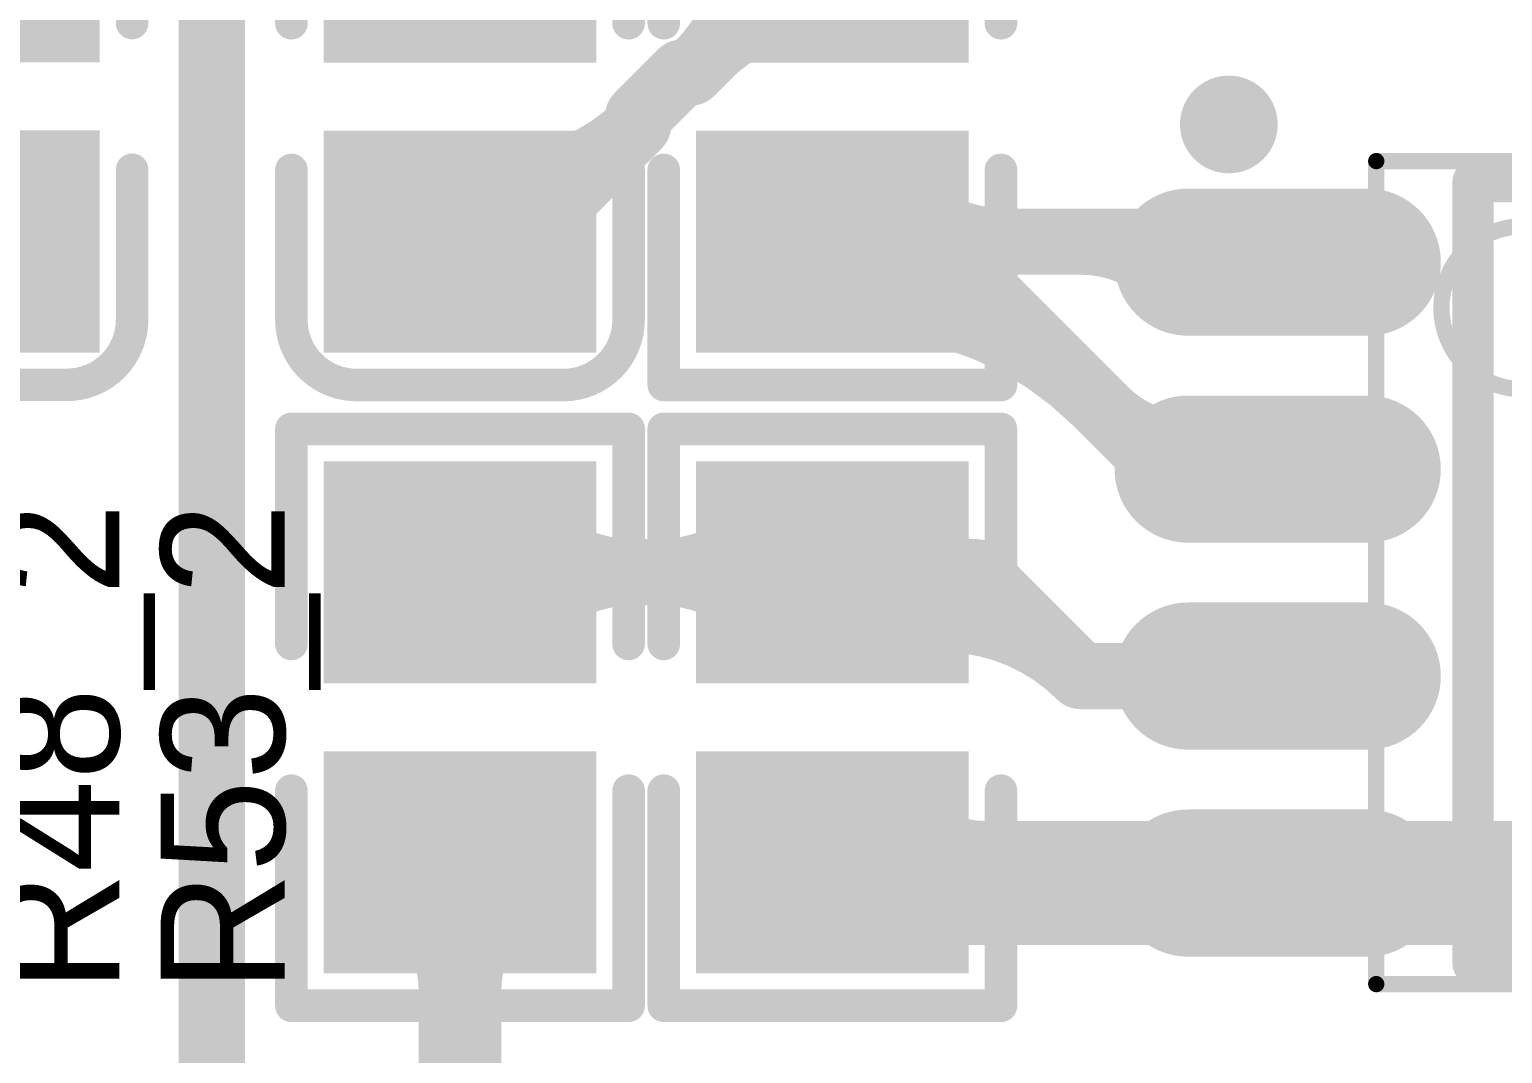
# Model space of a CAD drawing. Header units: millimetres. Extents: x 3.32 to 12.49, y 5.66 to 10.73.
# Drawn here: x 7.5503 to 7.9064, y 8.4789 to 8.7263 of the extents above; entities that cross this region are included whole.
import ezdxf

# ---------------------------------------------------------------- set-up
doc = ezdxf.new("R2010")
doc.units = ezdxf.units.MM
doc.header["$MEASUREMENT"] = 0
for name, color, linetype in [('Mechanical13', 56, 'Continuous'), ('TopLayer', 1, 'Continuous'), ('TopOverlay', 2, 'Continuous'), ('TopPaste', 8, 'Continuous'), ('TopSolder', 216, 'Continuous')]:
    doc.layers.add(name, color=color, linetype=linetype)

# ---------------------------------------------------------------- blocks, each defined once
blk = doc.blocks.new('SOIC_8_150____3')
at = {"layer": 'Mechanical13', "const_width": 0.00394}
for points in [[(0.09941, 0.07854), (-0.09941, 0.07854)], [(-0.09941, -0.07854), (-0.09941, 0.07854)], [(0.09941, -0.07854), (0.09941, 0.07854)], [(0.09941, -0.07854), (-0.09941, -0.07854)]]:
    blk.add_lwpolyline(points, dxfattribs=at)
at = {"layer": 'Mechanical13'}
for points, const_width in [([(-0.10039, 0.07854, 1), (-0.09843, 0.07854, 1)], 0.00197), ([(-0.10039, 0.07854, 1), (-0.09843, 0.07854, 1)], 0.00197), ([(0.09843, 0.07854, 1), (0.10039, 0.07854, 1)], 0.00197), ([(0.09843, 0.07854, 1), (0.10039, 0.07854, 1)], 0.00197), ([(-0.04429, -0.04311, 1), (-0.08366, -0.04311, 1)], 0.00394), ([(-0.08465, -0.04311, 1), (-0.08268, -0.04311, 1)], 0.00197), ([(-0.04528, -0.04311, 1), (-0.04331, -0.04311, 1)], 0.00197), ([(-0.10039, -0.07854, 1), (-0.09843, -0.07854, 1)], 0.00197), ([(-0.10039, -0.07854, 1), (-0.09843, -0.07854, 1)], 0.00197), ([(0.09843, -0.07854, 1), (0.10039, -0.07854, 1)], 0.00197), ([(0.09843, -0.07854, 1), (0.10039, -0.07854, 1)], 0.00197)]:
    blk.add_lwpolyline(points, format="xyb", close=True, dxfattribs=dict(at, const_width=const_width))
at = {"layer": 'TopLayer', "const_width": 0.02756}
for points in [[(-0.075, 0.08071), (-0.075, 0.12402)], [(-0.025, 0.08071), (-0.025, 0.12402)], [(0.025, 0.08071), (0.025, 0.12402)], [(0.075, 0.08071), (0.075, 0.12402)], [(-0.075, -0.12402), (-0.075, -0.08071)], [(-0.025, -0.12402), (-0.025, -0.08071)], [(0.025, -0.12402), (0.025, -0.08071)], [(0.075, -0.12402), (0.075, -0.08071)]]:
    blk.add_lwpolyline(points, dxfattribs=at)
at = {"layer": 'TopLayer', "const_width": 0.01378}
for points in [[(-0.08189, 0.12402, 1), (-0.06811, 0.12402, 1)], [(-0.03189, 0.12402, 1), (-0.01811, 0.12402, 1)], [(0.01811, 0.12402, 1), (0.03189, 0.12402, 1)], [(0.06811, 0.12402, 1), (0.08189, 0.12402, 1)], [(-0.08189, 0.08071, 1), (-0.06811, 0.08071, 1)], [(-0.03189, 0.08071, 1), (-0.01811, 0.08071, 1)], [(0.01811, 0.08071, 1), (0.03189, 0.08071, 1)], [(0.06811, 0.08071, 1), (0.08189, 0.08071, 1)], [(-0.08189, -0.08071, 1), (-0.06811, -0.08071, 1)], [(-0.03189, -0.08071, 1), (-0.01811, -0.08071, 1)], [(0.01811, -0.08071, 1), (0.03189, -0.08071, 1)], [(0.06811, -0.08071, 1), (0.08189, -0.08071, 1)], [(-0.08189, -0.12402, 1), (-0.06811, -0.12402, 1)], [(-0.03189, -0.12402, 1), (-0.01811, -0.12402, 1)], [(0.01811, -0.12402, 1), (0.03189, -0.12402, 1)], [(0.06811, -0.12402, 1), (0.08189, -0.12402, 1)]]:
    blk.add_lwpolyline(points, format="xyb", close=True, dxfattribs=at)
at = {"layer": 'TopOverlay', "const_width": 0.01}
for points in [[(0.09449, 0.05512), (-0.09449, 0.05512)], [(-0.09449, -0.05512), (-0.09449, 0.05512)], [(0.09449, -0.05512), (0.09449, 0.05512)], [(0.09449, -0.05512), (-0.09449, -0.05512)]]:
    blk.add_lwpolyline(points, dxfattribs=at)
at = {"layer": 'TopOverlay'}
for points, const_width in [([(-0.09699, 0.05512, 1), (-0.09199, 0.05512, 1)], 0.005), ([(-0.09699, 0.05512, 1), (-0.09199, 0.05512, 1)], 0.005), ([(0.09199, 0.05512, 1), (0.09699, 0.05512, 1)], 0.005), ([(0.09199, 0.05512, 1), (0.09699, 0.05512, 1)], 0.005), ([(-0.05906, -0.02756, 1), (-0.0748, -0.02756, 1)], 0.01575), ([(-0.07874, -0.02756, 1), (-0.07087, -0.02756, 1)], 0.00787), ([(-0.06299, -0.02756, 1), (-0.05512, -0.02756, 1)], 0.00787), ([(-0.09699, -0.05512, 1), (-0.09199, -0.05512, 1)], 0.005), ([(-0.09699, -0.05512, 1), (-0.09199, -0.05512, 1)], 0.005), ([(0.09199, -0.05512, 1), (0.09699, -0.05512, 1)], 0.005), ([(0.09199, -0.05512, 1), (0.09699, -0.05512, 1)], 0.005), ([(-0.10236, -0.11417, 1), (-0.11417, -0.11417, 1)], 0.01181), ([(-0.11713, -0.11417, 1), (-0.11122, -0.11417, 1)], 0.00591), ([(-0.10531, -0.11417, 1), (-0.09941, -0.11417, 1)], 0.00591)]:
    blk.add_lwpolyline(points, format="xyb", close=True, dxfattribs=dict(at, const_width=const_width))
at = {"layer": 'TopPaste', "const_width": 0.02756}
for points in [[(-0.075, 0.08071), (-0.075, 0.12402)], [(-0.025, 0.08071), (-0.025, 0.12402)], [(0.025, 0.08071), (0.025, 0.12402)], [(0.075, 0.08071), (0.075, 0.12402)], [(-0.075, -0.12402), (-0.075, -0.08071)], [(-0.025, -0.12402), (-0.025, -0.08071)], [(0.025, -0.12402), (0.025, -0.08071)], [(0.075, -0.12402), (0.075, -0.08071)]]:
    blk.add_lwpolyline(points, dxfattribs=at)
at = {"layer": 'TopPaste', "const_width": 0.01378}
for points in [[(-0.08189, 0.12402, 1), (-0.06811, 0.12402, 1)], [(-0.03189, 0.12402, 1), (-0.01811, 0.12402, 1)], [(0.01811, 0.12402, 1), (0.03189, 0.12402, 1)], [(0.06811, 0.12402, 1), (0.08189, 0.12402, 1)], [(-0.08189, 0.08071, 1), (-0.06811, 0.08071, 1)], [(-0.03189, 0.08071, 1), (-0.01811, 0.08071, 1)], [(0.01811, 0.08071, 1), (0.03189, 0.08071, 1)], [(0.06811, 0.08071, 1), (0.08189, 0.08071, 1)], [(-0.08189, -0.08071, 1), (-0.06811, -0.08071, 1)], [(-0.03189, -0.08071, 1), (-0.01811, -0.08071, 1)], [(0.01811, -0.08071, 1), (0.03189, -0.08071, 1)], [(0.06811, -0.08071, 1), (0.08189, -0.08071, 1)], [(-0.08189, -0.12402, 1), (-0.06811, -0.12402, 1)], [(-0.03189, -0.12402, 1), (-0.01811, -0.12402, 1)], [(0.01811, -0.12402, 1), (0.03189, -0.12402, 1)], [(0.06811, -0.12402, 1), (0.08189, -0.12402, 1)]]:
    blk.add_lwpolyline(points, format="xyb", close=True, dxfattribs=at)
at = {"layer": 'TopSolder', "const_width": 0.03556}
for points in [[(-0.075, 0.08071), (-0.075, 0.12402)], [(-0.025, 0.08071), (-0.025, 0.12402)], [(0.025, 0.08071), (0.025, 0.12402)], [(0.075, 0.08071), (0.075, 0.12402)], [(-0.075, -0.12402), (-0.075, -0.08071)], [(-0.025, -0.12402), (-0.025, -0.08071)], [(0.025, -0.12402), (0.025, -0.08071)], [(0.075, -0.12402), (0.075, -0.08071)]]:
    blk.add_lwpolyline(points, dxfattribs=at)
at = {"layer": 'TopSolder', "const_width": 0.01778}
for points in [[(-0.08389, 0.12402, 1), (-0.06611, 0.12402, 1)], [(-0.03389, 0.12402, 1), (-0.01611, 0.12402, 1)], [(0.01611, 0.12402, 1), (0.03389, 0.12402, 1)], [(0.06611, 0.12402, 1), (0.08389, 0.12402, 1)], [(-0.08389, 0.08071, 1), (-0.06611, 0.08071, 1)], [(-0.03389, 0.08071, 1), (-0.01611, 0.08071, 1)], [(0.01611, 0.08071, 1), (0.03389, 0.08071, 1)], [(0.06611, 0.08071, 1), (0.08389, 0.08071, 1)], [(-0.08389, -0.08071, 1), (-0.06611, -0.08071, 1)], [(-0.03389, -0.08071, 1), (-0.01611, -0.08071, 1)], [(0.01611, -0.08071, 1), (0.03389, -0.08071, 1)], [(0.06611, -0.08071, 1), (0.08389, -0.08071, 1)], [(-0.08389, -0.12402, 1), (-0.06611, -0.12402, 1)], [(-0.03389, -0.12402, 1), (-0.01611, -0.12402, 1)], [(0.01611, -0.12402, 1), (0.03389, -0.12402, 1)], [(0.06611, -0.12402, 1), (0.08389, -0.12402, 1)]]:
    blk.add_lwpolyline(points, format="xyb", close=True, dxfattribs=at)
blk = doc.blocks.new('0805_R_23')
at = {"layer": 'TopLayer'}
for points in [[(-0.05787, -0.02894), (-0.0122, -0.02894), (-0.05787, 0.02894), (-0.0122, 0.02894)], [(0.0122, -0.02894), (0.05787, -0.02894), (0.0122, 0.02894), (0.05787, 0.02894)]]:
    blk.add_solid(points, dxfattribs=at)
at = {"layer": 'TopOverlay', "const_width": 0.00787}
for points in [[(-0.06968, -0.04075), (-0.06968, 0.04075)], [(-0.01772, 0.04075), (-0.06968, 0.04075)], [(0.06968, 0.04075), (0.01772, 0.04075)], [(0.06968, -0.04075), (0.06968, 0.04075)], [(-0.01772, -0.04075), (-0.06968, -0.04075)], [(0.06968, -0.04075), (0.01772, -0.04075)]]:
    blk.add_lwpolyline(points, dxfattribs=at)
at = {"layer": 'TopOverlay', "const_width": 0.00394}
for points in [[(-0.07165, 0.04075, 1), (-0.06772, 0.04075, 1)], [(-0.07165, 0.04075, 1), (-0.06772, 0.04075, 1)], [(-0.01969, 0.04075, 1), (-0.01575, 0.04075, 1)], [(0.01575, 0.04075, 1), (0.01969, 0.04075, 1)], [(0.06772, 0.04075, 1), (0.07165, 0.04075, 1)], [(0.06772, 0.04075, 1), (0.07165, 0.04075, 1)], [(-0.07165, -0.04075, 1), (-0.06772, -0.04075, 1)], [(-0.07165, -0.04075, 1), (-0.06772, -0.04075, 1)], [(-0.01969, -0.04075, 1), (-0.01575, -0.04075, 1)], [(0.01575, -0.04075, 1), (0.01969, -0.04075, 1)], [(0.06772, -0.04075, 1), (0.07165, -0.04075, 1)], [(0.06772, -0.04075, 1), (0.07165, -0.04075, 1)]]:
    blk.add_lwpolyline(points, format="xyb", close=True, dxfattribs=at)
at = {"layer": 'TopPaste'}
for points in [[(-0.05787, -0.02894), (-0.0122, -0.02894), (-0.05787, 0.02894), (-0.0122, 0.02894)], [(0.0122, -0.02894), (0.05787, -0.02894), (0.0122, 0.02894), (0.05787, 0.02894)]]:
    blk.add_solid(points, dxfattribs=at)
at = {"layer": 'TopSolder'}
for points in [[(-0.06187, -0.03294), (-0.0082, -0.03294), (-0.06187, 0.03294), (-0.0082, 0.03294)], [(0.0082, -0.03294), (0.06187, -0.03294), (0.0082, 0.03294), (0.06187, 0.03294)]]:
    blk.add_solid(points, dxfattribs=at)
blk = doc.blocks.new('0805_R_27')
at = {"layer": 'TopLayer'}
for points in [[(-0.05787, -0.02894), (-0.0122, -0.02894), (-0.05787, 0.02894), (-0.0122, 0.02894)], [(0.0122, -0.02894), (0.05787, -0.02894), (0.0122, 0.02894), (0.05787, 0.02894)]]:
    blk.add_solid(points, dxfattribs=at)
at = {"layer": 'TopOverlay', "const_width": 0.00787}
for points in [[(-0.06968, -0.04075), (-0.06968, 0.04075)], [(-0.01772, 0.04075), (-0.06968, 0.04075)], [(0.06968, 0.04075), (0.01772, 0.04075)], [(0.06968, -0.04075), (0.06968, 0.04075)], [(-0.01772, -0.04075), (-0.06968, -0.04075)], [(0.06968, -0.04075), (0.01772, -0.04075)]]:
    blk.add_lwpolyline(points, dxfattribs=at)
at = {"layer": 'TopOverlay', "const_width": 0.00394}
for points in [[(-0.07165, 0.04075, 1), (-0.06772, 0.04075, 1)], [(-0.07165, 0.04075, 1), (-0.06772, 0.04075, 1)], [(-0.01969, 0.04075, 1), (-0.01575, 0.04075, 1)], [(0.01575, 0.04075, 1), (0.01969, 0.04075, 1)], [(0.06772, 0.04075, 1), (0.07165, 0.04075, 1)], [(0.06772, 0.04075, 1), (0.07165, 0.04075, 1)], [(-0.07165, -0.04075, 1), (-0.06772, -0.04075, 1)], [(-0.07165, -0.04075, 1), (-0.06772, -0.04075, 1)], [(-0.01969, -0.04075, 1), (-0.01575, -0.04075, 1)], [(0.01575, -0.04075, 1), (0.01969, -0.04075, 1)], [(0.06772, -0.04075, 1), (0.07165, -0.04075, 1)], [(0.06772, -0.04075, 1), (0.07165, -0.04075, 1)]]:
    blk.add_lwpolyline(points, format="xyb", close=True, dxfattribs=at)
at = {"layer": 'TopPaste'}
for points in [[(-0.05787, -0.02894), (-0.0122, -0.02894), (-0.05787, 0.02894), (-0.0122, 0.02894)], [(0.0122, -0.02894), (0.05787, -0.02894), (0.0122, 0.02894), (0.05787, 0.02894)]]:
    blk.add_solid(points, dxfattribs=at)
at = {"layer": 'TopSolder'}
for points in [[(-0.06187, -0.03294), (-0.0082, -0.03294), (-0.06187, 0.03294), (-0.0082, 0.03294)], [(0.0082, -0.03294), (0.06187, -0.03294), (0.0082, 0.03294), (0.06187, 0.03294)]]:
    blk.add_solid(points, dxfattribs=at)
blk = doc.blocks.new('0805_R_28')
at = {"layer": 'TopLayer'}
for points in [[(-0.05787, -0.02894), (-0.0122, -0.02894), (-0.05787, 0.02894), (-0.0122, 0.02894)], [(0.0122, -0.02894), (0.05787, -0.02894), (0.0122, 0.02894), (0.05787, 0.02894)]]:
    blk.add_solid(points, dxfattribs=at)
at = {"layer": 'TopOverlay', "const_width": 0.00787}
for points in [[(-0.06968, -0.04075), (-0.06968, 0.04075)], [(-0.01772, 0.04075), (-0.06968, 0.04075)], [(0.06968, 0.04075), (0.01772, 0.04075)], [(0.06968, -0.04075), (0.06968, 0.04075)], [(-0.01772, -0.04075), (-0.06968, -0.04075)], [(0.06968, -0.04075), (0.01772, -0.04075)]]:
    blk.add_lwpolyline(points, dxfattribs=at)
at = {"layer": 'TopOverlay', "const_width": 0.00394}
for points in [[(-0.07165, 0.04075, 1), (-0.06772, 0.04075, 1)], [(-0.07165, 0.04075, 1), (-0.06772, 0.04075, 1)], [(-0.01969, 0.04075, 1), (-0.01575, 0.04075, 1)], [(0.01575, 0.04075, 1), (0.01969, 0.04075, 1)], [(0.06772, 0.04075, 1), (0.07165, 0.04075, 1)], [(0.06772, 0.04075, 1), (0.07165, 0.04075, 1)], [(-0.07165, -0.04075, 1), (-0.06772, -0.04075, 1)], [(-0.07165, -0.04075, 1), (-0.06772, -0.04075, 1)], [(-0.01969, -0.04075, 1), (-0.01575, -0.04075, 1)], [(0.01575, -0.04075, 1), (0.01969, -0.04075, 1)], [(0.06772, -0.04075, 1), (0.07165, -0.04075, 1)], [(0.06772, -0.04075, 1), (0.07165, -0.04075, 1)]]:
    blk.add_lwpolyline(points, format="xyb", close=True, dxfattribs=at)
at = {"layer": 'TopPaste'}
for points in [[(-0.05787, -0.02894), (-0.0122, -0.02894), (-0.05787, 0.02894), (-0.0122, 0.02894)], [(0.0122, -0.02894), (0.05787, -0.02894), (0.0122, 0.02894), (0.05787, 0.02894)]]:
    blk.add_solid(points, dxfattribs=at)
at = {"layer": 'TopSolder'}
for points in [[(-0.06187, -0.03294), (-0.0082, -0.03294), (-0.06187, 0.03294), (-0.0082, 0.03294)], [(0.0082, -0.03294), (0.06187, -0.03294), (0.0082, 0.03294), (0.06187, 0.03294)]]:
    blk.add_solid(points, dxfattribs=at)
blk = doc.blocks.new('0805_C_65')
at = {"layer": 'TopLayer'}
for points in [[(-0.05787, -0.02894), (-0.0122, -0.02894), (-0.05787, 0.02894), (-0.0122, 0.02894)], [(0.0122, -0.02894), (0.05787, -0.02894), (0.0122, 0.02894), (0.05787, 0.02894)]]:
    blk.add_solid(points, dxfattribs=at)
at = {"layer": 'TopOverlay', "const_width": 0.00787}
for points in [[(-0.06969, 0.025, -0.414214), (-0.05394, 0.04075)], [(0.05394, 0.04075, -0.414213), (0.06969, 0.025)], [(-0.05394, -0.04075, -0.414213), (-0.06969, -0.025)], [(0.06968, -0.025, -0.414214), (0.05394, -0.04075)]]:
    blk.add_lwpolyline(points, format="xyb", dxfattribs=at)
for points in [[(-0.01772, 0.04075), (-0.05394, 0.04075)], [(0.05394, 0.04075), (0.01772, 0.04075)], [(-0.06969, -0.025), (-0.06969, 0.025)], [(0.06968, -0.025), (0.06968, 0.025)], [(-0.01772, -0.04075), (-0.05394, -0.04075)], [(0.05394, -0.04075), (0.01772, -0.04075)]]:
    blk.add_lwpolyline(points, dxfattribs=at)
at = {"layer": 'TopOverlay', "const_width": 0.00394}
for points in [[(-0.05591, 0.04075, 1), (-0.05197, 0.04075, 1)], [(-0.05591, 0.04075, 1), (-0.05197, 0.04075, 1)], [(-0.01969, 0.04075, 1), (-0.01575, 0.04075, 1)], [(0.01575, 0.04075, 1), (0.01969, 0.04075, 1)], [(0.05197, 0.04075, 1), (0.05591, 0.04075, 1)], [(0.05197, 0.04075, 1), (0.05591, 0.04075, 1)], [(-0.07165, 0.025, 1), (-0.06772, 0.025, 1)], [(-0.07165, 0.025, 1), (-0.06772, 0.025, 1)], [(0.06772, 0.025, 1), (0.07165, 0.025, 1)], [(0.06772, 0.025, 1), (0.07165, 0.025, 1)], [(-0.07165, -0.025, 1), (-0.06772, -0.025, 1)], [(-0.07165, -0.025, 1), (-0.06772, -0.025, 1)], [(0.06772, -0.025, 1), (0.07165, -0.025, 1)], [(0.06772, -0.025, 1), (0.07165, -0.025, 1)], [(-0.05591, -0.04075, 1), (-0.05197, -0.04075, 1)], [(-0.05591, -0.04075, 1), (-0.05197, -0.04075, 1)], [(-0.01969, -0.04075, 1), (-0.01575, -0.04075, 1)], [(0.01575, -0.04075, 1), (0.01969, -0.04075, 1)], [(0.05197, -0.04075, 1), (0.05591, -0.04075, 1)], [(0.05197, -0.04075, 1), (0.05591, -0.04075, 1)]]:
    blk.add_lwpolyline(points, format="xyb", close=True, dxfattribs=at)
at = {"layer": 'TopPaste'}
for points in [[(-0.05787, -0.02894), (-0.0122, -0.02894), (-0.05787, 0.02894), (-0.0122, 0.02894)], [(0.0122, -0.02894), (0.05787, -0.02894), (0.0122, 0.02894), (0.05787, 0.02894)]]:
    blk.add_solid(points, dxfattribs=at)
at = {"layer": 'TopSolder'}
for points in [[(-0.06187, -0.03294), (-0.0082, -0.03294), (-0.06187, 0.03294), (-0.0082, 0.03294)], [(0.0082, -0.03294), (0.06187, -0.03294), (0.0082, 0.03294), (0.06187, 0.03294)]]:
    blk.add_solid(points, dxfattribs=at)
blk = doc.blocks.new('0805_C_73')
at = {"layer": 'TopLayer'}
for points in [[(-0.05787, -0.02894), (-0.0122, -0.02894), (-0.05787, 0.02894), (-0.0122, 0.02894)], [(0.0122, -0.02894), (0.05787, -0.02894), (0.0122, 0.02894), (0.05787, 0.02894)]]:
    blk.add_solid(points, dxfattribs=at)
at = {"layer": 'TopOverlay', "const_width": 0.00787}
for points in [[(-0.06969, 0.025, -0.414214), (-0.05394, 0.04075)], [(0.05394, 0.04075, -0.414213), (0.06969, 0.025)], [(-0.05394, -0.04075, -0.414213), (-0.06969, -0.025)], [(0.06968, -0.025, -0.414214), (0.05394, -0.04075)]]:
    blk.add_lwpolyline(points, format="xyb", dxfattribs=at)
for points in [[(-0.01772, 0.04075), (-0.05394, 0.04075)], [(0.05394, 0.04075), (0.01772, 0.04075)], [(-0.06969, -0.025), (-0.06969, 0.025)], [(0.06968, -0.025), (0.06968, 0.025)], [(-0.01772, -0.04075), (-0.05394, -0.04075)], [(0.05394, -0.04075), (0.01772, -0.04075)]]:
    blk.add_lwpolyline(points, dxfattribs=at)
at = {"layer": 'TopOverlay', "const_width": 0.00394}
for points in [[(-0.05591, 0.04075, 1), (-0.05197, 0.04075, 1)], [(-0.05591, 0.04075, 1), (-0.05197, 0.04075, 1)], [(-0.01969, 0.04075, 1), (-0.01575, 0.04075, 1)], [(0.01575, 0.04075, 1), (0.01969, 0.04075, 1)], [(0.05197, 0.04075, 1), (0.05591, 0.04075, 1)], [(0.05197, 0.04075, 1), (0.05591, 0.04075, 1)], [(-0.07165, 0.025, 1), (-0.06772, 0.025, 1)], [(-0.07165, 0.025, 1), (-0.06772, 0.025, 1)], [(0.06772, 0.025, 1), (0.07165, 0.025, 1)], [(0.06772, 0.025, 1), (0.07165, 0.025, 1)], [(-0.07165, -0.025, 1), (-0.06772, -0.025, 1)], [(-0.07165, -0.025, 1), (-0.06772, -0.025, 1)], [(0.06772, -0.025, 1), (0.07165, -0.025, 1)], [(0.06772, -0.025, 1), (0.07165, -0.025, 1)], [(-0.05591, -0.04075, 1), (-0.05197, -0.04075, 1)], [(-0.05591, -0.04075, 1), (-0.05197, -0.04075, 1)], [(-0.01969, -0.04075, 1), (-0.01575, -0.04075, 1)], [(0.01575, -0.04075, 1), (0.01969, -0.04075, 1)], [(0.05197, -0.04075, 1), (0.05591, -0.04075, 1)], [(0.05197, -0.04075, 1), (0.05591, -0.04075, 1)]]:
    blk.add_lwpolyline(points, format="xyb", close=True, dxfattribs=at)
at = {"layer": 'TopPaste'}
for points in [[(-0.05787, -0.02894), (-0.0122, -0.02894), (-0.05787, 0.02894), (-0.0122, 0.02894)], [(0.0122, -0.02894), (0.05787, -0.02894), (0.0122, 0.02894), (0.05787, 0.02894)]]:
    blk.add_solid(points, dxfattribs=at)
at = {"layer": 'TopSolder'}
for points in [[(-0.06187, -0.03294), (-0.0082, -0.03294), (-0.06187, 0.03294), (-0.0082, 0.03294)], [(0.0082, -0.03294), (0.06187, -0.03294), (0.0082, 0.03294), (0.06187, 0.03294)]]:
    blk.add_solid(points, dxfattribs=at)

msp = doc.modelspace()

# ---------------------------------------------------------------- linework, layer by layer
at = {"layer": 'TopLayer'}
for points, const_width in [([(7.59437, 8.20911), (7.59437, 8.80004)], 0.016), ([(7.71013, 8.71583), (7.74437, 8.75008)], 0.016), ([(7.69743, 8.70529), (7.70798, 8.71583)], 0.016), ([(7.70798, 8.71583), (7.71013, 8.71583)], 0.016), ([(7.69743, 8.70314), (7.69743, 8.70529)], 0.016), ([(7.67429, 8.68), (7.69743, 8.70314)], 0.016), ([(7.65437, 8.68), (7.67429, 8.68)], 0.016), ([(7.74437, 8.68), (7.74937, 8.675)], 0.016), ([(7.74437, 8.675), (7.74937, 8.675)], 0.016), ([(7.74937, 8.675), (7.84705, 8.675)], 0.016), ([(7.84705, 8.675), (7.85201, 8.67004)], 0.016), ([(7.77437, 8.67004), (7.82437, 8.62004)], 0.016), ([(7.82437, 8.62004), (7.85201, 8.62004)], 0.016), ([(7.65437, 8.59512), (7.74437, 8.59512)], 0.016), ([(7.74437, 8.59512), (7.77929, 8.59512)], 0.016), ([(7.77929, 8.59512), (7.80437, 8.57004)], 0.016), ([(7.80437, 8.57004), (7.85201, 8.57004)], 0.016), ([(7.74437, 8.52504), (7.74937, 8.52004)], 0.03), ([(7.65437, 8.44508), (7.65437, 8.52504)], 0.02), ([(7.74937, 8.52004), (7.85201, 8.52004)], 0.03), ([(7.85201, 8.52004), (7.95437, 8.52004)], 0.03)]:
    msp.add_lwpolyline(points, dxfattribs=dict(at, const_width=const_width))
for points, const_width in [([(7.72343, 8.74508, -0.198912), (7.71216, 8.71787)], 0.016), ([(7.71483, 8.72053, -0.198912), (7.73827, 8.73024)], 0.016), ([(7.69743, 8.70314, -0.21799), (7.66156, 8.68979)], 0.016), ([(7.78629, 8.675, -0.198912), (7.76096, 8.68549)], 0.016), ([(7.75047, 8.67617, -0.198912), (7.78081, 8.6636)], 0.016), ([(7.76096, 8.66451, -0.198912), (7.78629, 8.675)], 0.016), ([(7.80443, 8.675, -0.198912), (7.82627, 8.66595)], 0.016), ([(7.75047, 8.66017, -0.198912), (7.80812, 8.63629)], 0.016), ([(7.83035, 8.62582, -0.198912), (7.81027, 8.63414)], 0.016), ([(7.69629, 8.59512, -0.198912), (7.67096, 8.60561)], 0.016), ([(7.72778, 8.60561, -0.198912), (7.70245, 8.59512)], 0.016), ([(7.77929, 8.59512, -0.242281), (7.76255, 8.60374)], 0.016), ([(7.75008, 8.59622, -0.288957), (7.78643, 8.58798)], 0.016), ([(7.67096, 8.58463, -0.198912), (7.69629, 8.59512)], 0.016), ([(7.70245, 8.59512, -0.198912), (7.72778, 8.58463)], 0.016), ([(7.76255, 8.5865, -0.242281), (7.77929, 8.59512)], 0.016), ([(7.75542, 8.58113, -0.288957), (7.80437, 8.57004)], 0.016), ([(7.82627, 8.57413, -0.198912), (7.8164, 8.57004)], 0.016), ([(7.8164, 8.57004, -0.198912), (7.82627, 8.56595)], 0.016), ([(7.78146, 8.52004, -0.198912), (7.75601, 8.53058)], 0.03), ([(7.64529, 8.51596, -0.198912), (7.65437, 8.49405)], 0.02), ([(7.65437, 8.49405, -0.198912), (7.66345, 8.51596)], 0.02), ([(7.65437, 8.47547, -0.198912), (7.6414, 8.44415)], 0.02)]:
    msp.add_lwpolyline(points, format="xyb", dxfattribs=dict(at, const_width=const_width))
for points, const_width in [([(7.73427, 8.73024, 1), (7.74227, 8.73024, 1)], 0.008), ([(7.71083, 8.72053, 1), (7.71883, 8.72053, 1)], 0.008), ([(7.70398, 8.71583, 1), (7.71198, 8.71583, 1)], 0.008), ([(7.70398, 8.71583, 1), (7.71198, 8.71583, 1)], 0.008), ([(7.70613, 8.71583, 1), (7.71413, 8.71583, 1)], 0.008), ([(7.70613, 8.71583, 1), (7.71413, 8.71583, 1)], 0.008), ([(7.70816, 8.71787, 1), (7.71616, 8.71787, 1)], 0.008), ([(7.69343, 8.70529, 1), (7.70143, 8.70529, 1)], 0.008), ([(7.69343, 8.70529, 1), (7.70143, 8.70529, 1)], 0.008), ([(7.69343, 8.70314, 1), (7.70143, 8.70314, 1)], 0.008), ([(7.69343, 8.70314, 1), (7.70143, 8.70314, 1)], 0.008), ([(7.69343, 8.70314, 1), (7.70143, 8.70314, 1)], 0.008), ([(7.65756, 8.68979, 1), (7.66556, 8.68979, 1)], 0.008), ([(7.75696, 8.68549, 1), (7.76496, 8.68549, 1)], 0.008), ([(7.65037, 8.68, 1), (7.65837, 8.68, 1)], 0.008), ([(7.67029, 8.68, 1), (7.67829, 8.68, 1)], 0.008), ([(7.67029, 8.68, 1), (7.67829, 8.68, 1)], 0.008), ([(7.74037, 8.68, 1), (7.74837, 8.68, 1)], 0.008), ([(7.74647, 8.67617, 1), (7.75447, 8.67617, 1)], 0.008), ([(7.74037, 8.675, 1), (7.74837, 8.675, 1)], 0.008), ([(7.74537, 8.675, 1), (7.75337, 8.675, 1)], 0.008), ([(7.74537, 8.675, 1), (7.75337, 8.675, 1)], 0.008), ([(7.74537, 8.675, 1), (7.75337, 8.675, 1)], 0.008), ([(7.78229, 8.675, 1), (7.79029, 8.675, 1)], 0.008), ([(7.78229, 8.675, 1), (7.79029, 8.675, 1)], 0.008), ([(7.80043, 8.675, 1), (7.80843, 8.675, 1)], 0.008), ([(7.84305, 8.675, 1), (7.85105, 8.675, 1)], 0.008), ([(7.84305, 8.675, 1), (7.85105, 8.675, 1)], 0.008), ([(7.77037, 8.67004, 1), (7.77837, 8.67004, 1)], 0.008), ([(7.84801, 8.67004, 1), (7.85601, 8.67004, 1)], 0.008), ([(7.82227, 8.66595, 1), (7.83027, 8.66595, 1)], 0.008), ([(7.75696, 8.66451, 1), (7.76496, 8.66451, 1)], 0.008), ([(7.77681, 8.6636, 1), (7.78481, 8.6636, 1)], 0.008), ([(7.74647, 8.66017, 1), (7.75447, 8.66017, 1)], 0.008), ([(7.80412, 8.63629, 1), (7.81212, 8.63629, 1)], 0.008), ([(7.80627, 8.63414, 1), (7.81427, 8.63414, 1)], 0.008), ([(7.82635, 8.62582, 1), (7.83435, 8.62582, 1)], 0.008), ([(7.82037, 8.62004, 1), (7.82837, 8.62004, 1)], 0.008), ([(7.82037, 8.62004, 1), (7.82837, 8.62004, 1)], 0.008), ([(7.84801, 8.62004, 1), (7.85601, 8.62004, 1)], 0.008), ([(7.66696, 8.60561, 1), (7.67496, 8.60561, 1)], 0.008), ([(7.72378, 8.60561, 1), (7.73178, 8.60561, 1)], 0.008), ([(7.75855, 8.60374, 1), (7.76655, 8.60374, 1)], 0.008), ([(7.65037, 8.59512, 1), (7.65837, 8.59512, 1)], 0.008), ([(7.69229, 8.59512, 1), (7.70029, 8.59512, 1)], 0.008), ([(7.69229, 8.59512, 1), (7.70029, 8.59512, 1)], 0.008), ([(7.69845, 8.59512, 1), (7.70645, 8.59512, 1)], 0.008), ([(7.69845, 8.59512, 1), (7.70645, 8.59512, 1)], 0.008), ([(7.74037, 8.59512, 1), (7.74837, 8.59512, 1)], 0.008), ([(7.74037, 8.59512, 1), (7.74837, 8.59512, 1)], 0.008), ([(7.74608, 8.59622, 1), (7.75408, 8.59622, 1)], 0.008), ([(7.77529, 8.59512, 1), (7.78329, 8.59512, 1)], 0.008), ([(7.77529, 8.59512, 1), (7.78329, 8.59512, 1)], 0.008), ([(7.77529, 8.59512, 1), (7.78329, 8.59512, 1)], 0.008), ([(7.77529, 8.59512, 1), (7.78329, 8.59512, 1)], 0.008), ([(7.78243, 8.58798, 1), (7.79043, 8.58798, 1)], 0.008), ([(7.66696, 8.58463, 1), (7.67496, 8.58463, 1)], 0.008), ([(7.72378, 8.58463, 1), (7.73178, 8.58463, 1)], 0.008), ([(7.75855, 8.5865, 1), (7.76655, 8.5865, 1)], 0.008), ([(7.75142, 8.58113, 1), (7.75942, 8.58113, 1)], 0.008), ([(7.82227, 8.57413, 1), (7.83027, 8.57413, 1)], 0.008), ([(7.80037, 8.57004, 1), (7.80837, 8.57004, 1)], 0.008), ([(7.80037, 8.57004, 1), (7.80837, 8.57004, 1)], 0.008), ([(7.80037, 8.57004, 1), (7.80837, 8.57004, 1)], 0.008), ([(7.8124, 8.57004, 1), (7.8204, 8.57004, 1)], 0.008), ([(7.8124, 8.57004, 1), (7.8204, 8.57004, 1)], 0.008), ([(7.84801, 8.57004, 1), (7.85601, 8.57004, 1)], 0.008), ([(7.82227, 8.56595, 1), (7.83027, 8.56595, 1)], 0.008), ([(7.74851, 8.53058, 1), (7.76351, 8.53058, 1)], 0.015), ([(7.73687, 8.52504, 1), (7.75187, 8.52504, 1)], 0.015), ([(7.64937, 8.52504, 1), (7.65937, 8.52504, 1)], 0.01), ([(7.74187, 8.52004, 1), (7.75687, 8.52004, 1)], 0.015), ([(7.74187, 8.52004, 1), (7.75687, 8.52004, 1)], 0.015), ([(7.77396, 8.52004, 1), (7.78896, 8.52004, 1)], 0.015), ([(7.84451, 8.52004, 1), (7.85951, 8.52004, 1)], 0.015), ([(7.84451, 8.52004, 1), (7.85951, 8.52004, 1)], 0.015), ([(7.64029, 8.51596, 1), (7.65029, 8.51596, 1)], 0.01), ([(7.65845, 8.51596, 1), (7.66845, 8.51596, 1)], 0.01), ([(7.64937, 8.49405, 1), (7.65937, 8.49405, 1)], 0.01), ([(7.64937, 8.49405, 1), (7.65937, 8.49405, 1)], 0.01), ([(7.64937, 8.47547, 1), (7.65937, 8.47547, 1)], 0.01)]:
    msp.add_lwpolyline(points, format="xyb", close=True, dxfattribs=dict(at, const_width=const_width))

# ---------------------------------------------------------------- block references
at = {"rotation": 270}
for name, p in [('0805_C_73', (7.53437, 8.71008)), ('0805_C_65', (7.65437, 8.71004)), ('0805_R_27', (7.74437, 8.71004)), ('SOIC_8_150____3', (7.95437, 8.59504)), ('0805_R_28', (7.65437, 8.56008)), ('0805_R_23', (7.74437, 8.56008))]:
    msp.add_blockref(name, p, dxfattribs=at)

# ---------------------------------------------------------------- texts
at = {"layer": 'TopOverlay'}
for s, p in [('R48_2', (7.57201, 8.49366)), ('R53_2', (7.61201, 8.49366))]:
    msp.add_text(s, height=0.03, rotation=90, dxfattribs=at).set_placement(p)

doc.saveas('drawing.dxf')
